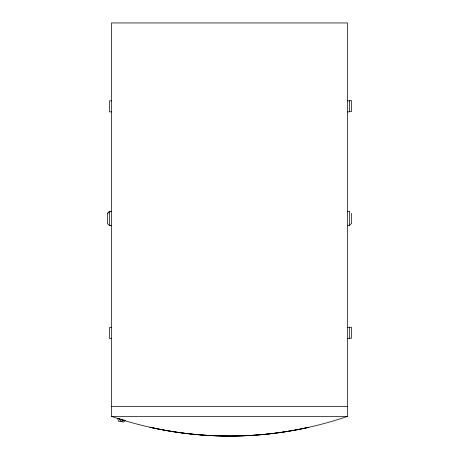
<?xml version="1.0" encoding="UTF-8"?>
<svg xmlns="http://www.w3.org/2000/svg" width="459" height="459" viewBox="0 0 459 459"><rect width="100%" height="100%" fill="white"/><g stroke="black" fill="none" stroke-linecap="round" stroke-linejoin="round"><path stroke-width="0.69" d="M119.822 421.035L119.558 421.345A17.912 2.926 -90 0 1 118.732 421.328L117.527 418.269L121.635 419.555M121.75 421.035L121.48 421.345A17.912 2.926 -90 0 1 120.654 421.328L119.449 418.269M122.237 421.477L122.444 421.844A17.729 3.603 -67 0 0 123.448 422.091L125.491 420.404L123.322 420.123L121.704 421.351A17.729 3.603 -67 0 1 120.694 421.104M107.538 213.452L109.506 211.329L111.474 211.329L109.506 211.369L107.538 213.492M351.462 223.367L349.494 225.489L347.526 225.489M111.474 100.86L109.506 100.86L109.506 111.876L111.474 111.876M347.526 100.86L349.494 100.86M349.494 111.606L351.462 111.606L351.462 100.59L349.494 100.59L349.494 111.876L347.526 111.876M347.526 211.329L349.494 211.329M109.506 225.489L111.474 225.489M111.474 225.53L109.506 225.53L107.538 223.808M111.474 327.479L109.506 327.479L109.506 338.495L111.474 338.495M347.526 327.479L349.494 327.479M349.494 338.22L351.462 338.22L351.462 327.204L349.494 327.204L349.494 338.495L347.526 338.495M111.474 406.542L347.526 406.542M111.474 416.376L347.526 416.376L347.526 22.95L111.474 22.95L111.474 416.376A363.924 363.924 0 0 0 347.526 416.376M121.52 419.205L123.322 420.123M351.462 213.349L351.462 223.04M349.494 211.57L349.494 225.254M109.506 211.565L109.506 225.294M107.538 213.779L107.538 223.51M150.013 427.26A363.958 363.941 -90 0 0 308.987 427.26A362.249 360.487 0 0 1 150.001 427.26"/></g></svg>
